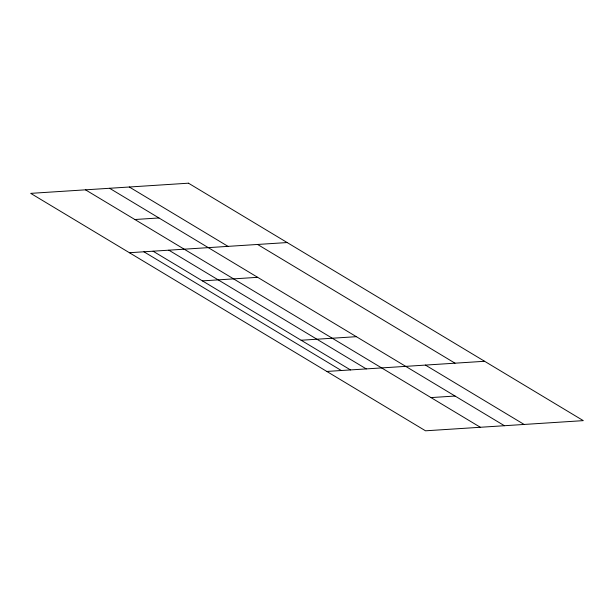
<?xml version="1.0" encoding="UTF-8"?>
<svg xmlns="http://www.w3.org/2000/svg" width="614" height="614" viewBox="0 0 614 614"><rect width="100%" height="100%" fill="white"/><g stroke="black" fill="none" stroke-linecap="round" stroke-linejoin="round"><path stroke-width="0.92" d="M134.857 219.513L158.942 217.962M129.408 252.722L287.183 242.553M202.428 280.882L257.65 277.321M301.129 340.24L356.35 336.679M326.817 371.447L484.592 361.278M430.974 397.588L455.058 396.038M257.604 244.464L455.012 363.181M129.308 187.009L228.017 246.367M425.425 365.084L524.133 424.451M109.591 188.283L504.409 425.717M85.499 189.833L480.325 427.267M168.85 250.182L366.259 368.899M153.07 251.203L350.487 369.92M143.922 251.794L341.33 370.511M188.475 183.195L30.7 193.364L425.525 430.805L583.3 420.636L188.475 183.195"/></g></svg>
